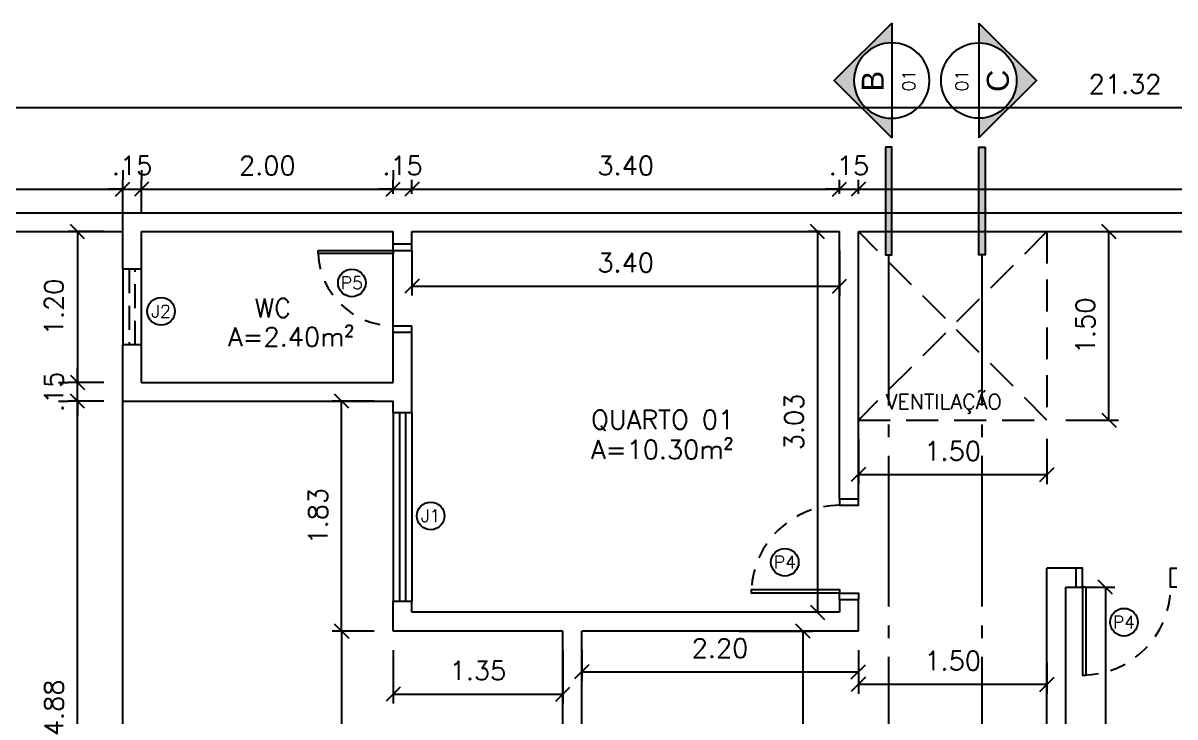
# Model space of a CAD drawing. Header units: millimetres. Extents: x -7.3 to 27.4, y 30.6 to 59.7.
# Drawn here: x -1.57 to 7.59, y 46.47 to 51.99 of the extents above; entities that cross this region are included whole.
import ezdxf
from ezdxf.enums import TextEntityAlignment as Align

# ---------------------------------------------------------------- set-up
doc = ezdxf.new("R2010")
doc.units = ezdxf.units.MM
doc.linetypes.add('ACAD_ISO04W100', pattern=[30, 24, -3, 0, -3])
doc.linetypes.add('HIDDEN', pattern=[9.525, 6.35, -3.175])
for name, color, linetype in [('ARQ-ALVENARIA', 4, 'Continuous'), ('ARQ-COTAS', 30, 'Continuous'), ('ARQ-ESQ-01', 1, 'Continuous'), ('ARQ-ESQ-02', 2, 'Continuous'), ('ARQ-PROJ-01', 1, 'HIDDEN'), ('ARQ-SOLEIRA', 8, 'Continuous'), ('ARQ-SÍMBOLOS', 2, 'Continuous'), ('ARQ-TEXTO2', 2, 'Continuous'), ('ARQ-TEXTO3', 3, 'Continuous'), ('ARQ-TEXTO4', 4, 'Continuous'), ('txt_0', 7, 'Continuous')]:
    doc.layers.add(name, color=color, linetype=linetype)
doc.styles.add('arial', font='arial.ttf')
doc.styles.add('PADRAO_TXT', font='romans.shx')
doc.styles.add('ROMANS', font='romans.shx')
doc.styles.add('Romans_Anot', font='romans.shx')
doc.styles.get("Standard").update_dxf_attribs({"font": 'arial.ttf'})
doc.dimstyles.new('Escala 1-75', dxfattribs={"dimscale": 0.75, "dimtxt": 0.2, "dimasz": 0.15, "dimexe": 0.1, "dimexo": 0.2, "dimgap": 0.15, "dimtad": 1, "dimzin": 4, "dimdsep": 46, "dimtxsty": 'Romans_Anot', "dimblk": 'OBLIQUE', "dimcen": 0.25, "dimclrd": 256, "dimclre": 256, "dimclrt": 2, "dimadec": 0, "dimazin": 0, "dimtfac": 1, "dimtix": 1, "dimtmove": 2, "dimatfit": 3, "dimfxl": 0, "dimlwd": -1, "dimlwe": -1, "dimarcsym": 0})

# ---------------------------------------------------------------- blocks, each defined once
blk = doc.blocks.new('_Oblique')
at = {"color": 0, "linetype": 'ByBlock', "lineweight": -2}
blk.add_line((-0.5, -0.5), (0.5, 0.5), dxfattribs=at)
blk = doc.blocks.new('*D81')
at = {"layer": 'ARQ-COTAS', "ltscale": 0.03, "transparency": 16777216}
for p, q in [((5.0702, 46.9009), (5.0702, 46.6529)), ((6.5702, 46.9014), (6.5702, 46.6529)), ((5.0702, 46.7279), (6.5702, 46.7279))]:
    blk.add_line(p, q, dxfattribs=at)
at = {"layer": 'Defpoints', "color": 0, "ltscale": 0.03, "transparency": 16777216}
for p in [(5.0702, 47.0509), (6.5702, 47.0514), (6.5702, 46.7279)]:
    blk.add_point(p, dxfattribs=at)
at = {"layer": 'ARQ-COTAS', "ltscale": 0.03, "transparency": 16777216, "xscale": 0.1125, "yscale": 0.1125, "zscale": 0.1125, "rotation": 180}
blk.add_blockref('_Oblique', (5.0702, 46.7279), dxfattribs=at)
at = {"layer": 'ARQ-COTAS', "ltscale": 0.03, "transparency": 16777216, "xscale": 0.1125, "yscale": 0.1125, "zscale": 0.1125}
blk.add_blockref('_Oblique', (6.5702, 46.7279), dxfattribs=at)
at = {"layer": 'ARQ-COTAS', "color": 2, "ltscale": 0.03, "transparency": 16777216, "insert": (5.8202, 46.9154), "char_height": 0.15, "attachment_point": 5, "style": 'Romans_Anot'}
blk.add_mtext('1.50', dxfattribs=at)
blk = doc.blocks.new('*D87')
at = {"layer": 'ARQ-COTAS', "ltscale": 0.03, "transparency": 16777216}
for p, q in [((6.8702, 47.5014), (7.1093, 47.5014)), ((7.0343, 47.5014), (7.0343, 44.1009)), ((6.8702, 44.1009), (7.1093, 44.1009))]:
    blk.add_line(p, q, dxfattribs=at)
at = {"layer": 'Defpoints', "color": 0, "ltscale": 0.03, "transparency": 16777216}
for p in [(6.7202, 47.5014), (6.7202, 44.1009), (7.0343, 44.1009)]:
    blk.add_point(p, dxfattribs=at)
at = {"layer": 'ARQ-COTAS', "ltscale": 0.03, "transparency": 16777216, "xscale": 0.1125, "yscale": 0.1125, "zscale": 0.1125}
for p, rotation in [((7.0343, 47.5014), 90), ((7.0343, 44.1009), 270)]:
    blk.add_blockref('_Oblique', p, dxfattribs=dict(at, rotation=rotation))
at = {"layer": 'ARQ-COTAS', "color": 2, "ltscale": 0.03, "transparency": 16777216, "insert": (6.8468, 45.8011), "char_height": 0.15, "attachment_point": 5, "rotation": 90, "style": 'Romans_Anot'}
blk.add_mtext('3.40', dxfattribs=at)
blk = doc.blocks.new('*D89')
at = {"layer": 'ARQ-COTAS', "ltscale": 0.03, "transparency": 16777216}
for p, q in [((1.5202, 50.1809), (1.5202, 49.8217)), ((4.9202, 50.1809), (4.9202, 49.8217)), ((1.5202, 49.8967), (4.9202, 49.8967))]:
    blk.add_line(p, q, dxfattribs=at)
at = {"layer": 'Defpoints', "color": 0, "ltscale": 0.03, "transparency": 16777216}
for p in [(1.5202, 50.3309), (4.9202, 50.3309), (4.9202, 49.8967)]:
    blk.add_point(p, dxfattribs=at)
at = {"layer": 'ARQ-COTAS', "ltscale": 0.03, "transparency": 16777216, "xscale": 0.1125, "yscale": 0.1125, "zscale": 0.1125, "rotation": 180}
blk.add_blockref('_Oblique', (1.5202, 49.8967), dxfattribs=at)
at = {"layer": 'ARQ-COTAS', "ltscale": 0.03, "transparency": 16777216, "xscale": 0.1125, "yscale": 0.1125, "zscale": 0.1125}
blk.add_blockref('_Oblique', (4.9202, 49.8967), dxfattribs=at)
at = {"layer": 'ARQ-COTAS', "color": 2, "ltscale": 0.03, "transparency": 16777216, "insert": (3.2202, 50.0842), "char_height": 0.15, "attachment_point": 5, "style": 'Romans_Anot'}
blk.add_mtext('3.40', dxfattribs=at)
blk = doc.blocks.new('*D90')
at = {"layer": 'ARQ-COTAS', "ltscale": 0.03, "transparency": 16777216}
for p, q in [((4.7702, 50.3309), (4.6707, 50.3309)), ((4.7457, 50.3309), (4.7457, 47.3009)), ((4.7702, 47.3009), (4.6707, 47.3009))]:
    blk.add_line(p, q, dxfattribs=at)
at = {"layer": 'Defpoints', "color": 0, "ltscale": 0.03, "transparency": 16777216}
for p in [(4.9202, 50.3309), (4.7457, 47.3009), (4.9202, 47.3009)]:
    blk.add_point(p, dxfattribs=at)
at = {"layer": 'ARQ-COTAS', "ltscale": 0.03, "transparency": 16777216, "xscale": 0.1125, "yscale": 0.1125, "zscale": 0.1125}
for p, rotation in [((4.7457, 50.3309), 90), ((4.7457, 47.3009), 270)]:
    blk.add_blockref('_Oblique', p, dxfattribs=dict(at, rotation=rotation))
at = {"layer": 'ARQ-COTAS', "color": 2, "ltscale": 0.03, "transparency": 16777216, "insert": (4.5582, 48.8159), "char_height": 0.15, "attachment_point": 5, "rotation": 90, "style": 'Romans_Anot'}
blk.add_mtext('3.03', dxfattribs=at)
blk = doc.blocks.new('*D97')
at = {"layer": 'ARQ-COTAS', "ltscale": 0.03, "transparency": 16777216}
for p, q in [((-0.6298, 50.4809), (-0.6298, 50.7442)), ((-0.6298, 50.6692), (1.3702, 50.6692)), ((1.3702, 50.6309), (1.3702, 50.7442))]:
    blk.add_line(p, q, dxfattribs=at)
at = {"layer": 'Defpoints', "color": 0, "ltscale": 0.03, "transparency": 16777216}
for p in [(1.3702, 50.6692), (1.3702, 50.4809), (-0.6298, 50.3309)]:
    blk.add_point(p, dxfattribs=at)
at = {"layer": 'ARQ-COTAS', "ltscale": 0.03, "transparency": 16777216, "xscale": 0.1125, "yscale": 0.1125, "zscale": 0.1125, "rotation": 180}
blk.add_blockref('_Oblique', (-0.6298, 50.6692), dxfattribs=at)
at = {"layer": 'ARQ-COTAS', "ltscale": 0.03, "transparency": 16777216, "xscale": 0.1125, "yscale": 0.1125, "zscale": 0.1125}
blk.add_blockref('_Oblique', (1.3702, 50.6692), dxfattribs=at)
at = {"layer": 'ARQ-COTAS', "color": 2, "ltscale": 0.03, "transparency": 16777216, "insert": (0.3702, 50.8567), "char_height": 0.15, "attachment_point": 5, "style": 'Romans_Anot'}
blk.add_mtext('2.00', dxfattribs=at)
blk = doc.blocks.new('*D98')
at = {"layer": 'ARQ-COTAS', "ltscale": 0.03, "transparency": 16777216}
for p, q in [((-0.9298, 50.3309), (-1.2147, 50.3309)), ((-1.1397, 50.3309), (-1.1397, 49.1309)), ((-0.9298, 49.1309), (-1.2147, 49.1309))]:
    blk.add_line(p, q, dxfattribs=at)
at = {"layer": 'Defpoints', "color": 0, "ltscale": 0.03, "transparency": 16777216}
for p in [(-0.7798, 50.3309), (-1.1397, 49.1309), (-0.7798, 49.1309)]:
    blk.add_point(p, dxfattribs=at)
at = {"layer": 'ARQ-COTAS', "ltscale": 0.03, "transparency": 16777216, "xscale": 0.1125, "yscale": 0.1125, "zscale": 0.1125}
for p, rotation in [((-1.1397, 50.3309), 90), ((-1.1397, 49.1309), 270)]:
    blk.add_blockref('_Oblique', p, dxfattribs=dict(at, rotation=rotation))
at = {"layer": 'ARQ-COTAS', "color": 2, "ltscale": 0.03, "transparency": 16777216, "insert": (-1.3272, 49.7309), "char_height": 0.15, "attachment_point": 5, "rotation": 90, "style": 'Romans_Anot'}
blk.add_mtext('1.20', dxfattribs=at)
blk = doc.blocks.new('*D102')
at = {"layer": 'ARQ-COTAS', "ltscale": 0.03, "transparency": 16777216}
for p, q in [((-3.4688, 50.6309), (-3.4688, 51.3934)), ((17.8512, 50.8376), (17.8512, 51.3934)), ((-3.4688, 51.3184), (17.8512, 51.3184))]:
    blk.add_line(p, q, dxfattribs=at)
at = {"layer": 'Defpoints', "color": 0, "ltscale": 0.03, "transparency": 16777216}
for p in [(17.8512, 51.3184), (17.8512, 50.6876), (-3.4688, 50.4809)]:
    blk.add_point(p, dxfattribs=at)
at = {"layer": 'ARQ-COTAS', "ltscale": 0.03, "transparency": 16777216, "xscale": 0.1125, "yscale": 0.1125, "zscale": 0.1125, "rotation": 180}
blk.add_blockref('_Oblique', (-3.4688, 51.3184), dxfattribs=at)
at = {"layer": 'ARQ-COTAS', "ltscale": 0.03, "transparency": 16777216, "xscale": 0.1125, "yscale": 0.1125, "zscale": 0.1125}
blk.add_blockref('_Oblique', (17.8512, 51.3184), dxfattribs=at)
at = {"layer": 'ARQ-COTAS', "color": 2, "ltscale": 0.03, "transparency": 16777216, "insert": (7.1912, 51.5059), "char_height": 0.15, "attachment_point": 5, "style": 'Romans_Anot'}
blk.add_mtext('21.32', dxfattribs=at)
blk = doc.blocks.new('ADC_PD_AB1')
blk.add_lwpolyline([(0, 0), (1, 0), (1, 0.03), (0, 0.03)], close=True)
at = {"flags": 8}
blk.add_attdef('$PORTA', text='', height=0.09, dxfattribs=at).set_placement((0.5, 0.1463), align=Align.MIDDLE)
blk = doc.blocks.new('*D107')
at = {"layer": 'ARQ-COTAS', "ltscale": 0.03, "transparency": 16777216}
for p, q in [((-3.366, 50.4809), (-3.366, 50.7442)), ((-3.366, 50.6692), (-0.7798, 50.6692)), ((-0.7798, 50.4809), (-0.7798, 50.7442))]:
    blk.add_line(p, q, dxfattribs=at)
at = {"layer": 'Defpoints', "color": 0, "ltscale": 0.03, "transparency": 16777216}
for p in [(-0.7798, 50.6692), (-3.366, 50.3309), (-0.7798, 50.3309)]:
    blk.add_point(p, dxfattribs=at)
at = {"layer": 'ARQ-COTAS', "ltscale": 0.03, "transparency": 16777216, "xscale": 0.1125, "yscale": 0.1125, "zscale": 0.1125, "rotation": 180}
blk.add_blockref('_Oblique', (-3.366, 50.6692), dxfattribs=at)
at = {"layer": 'ARQ-COTAS', "ltscale": 0.03, "transparency": 16777216, "xscale": 0.1125, "yscale": 0.1125, "zscale": 0.1125}
blk.add_blockref('_Oblique', (-0.7798, 50.6692), dxfattribs=at)
at = {"layer": 'ARQ-COTAS', "color": 2, "ltscale": 0.03, "transparency": 16777216, "insert": (-2.0729, 50.8567), "char_height": 0.15, "attachment_point": 5, "style": 'Romans_Anot'}
blk.add_mtext('2.59', dxfattribs=at)
blk = doc.blocks.new('*D108')
at = {"layer": 'ARQ-COTAS', "ltscale": 0.03, "transparency": 16777216}
for p, q in [((4.1202, 47.1509), (4.7048, 47.1509)), ((4.6298, 47.1509), (4.6298, 44.1009)), ((4.1202, 44.1009), (4.7048, 44.1009))]:
    blk.add_line(p, q, dxfattribs=at)
at = {"layer": 'Defpoints', "color": 0, "ltscale": 0.03, "transparency": 16777216}
for p in [(3.9702, 47.1509), (3.9702, 44.1009), (4.6298, 44.1009)]:
    blk.add_point(p, dxfattribs=at)
at = {"layer": 'ARQ-COTAS', "ltscale": 0.03, "transparency": 16777216, "xscale": 0.1125, "yscale": 0.1125, "zscale": 0.1125}
for p, rotation in [((4.6298, 47.1509), 90), ((4.6298, 44.1009), 270)]:
    blk.add_blockref('_Oblique', p, dxfattribs=dict(at, rotation=rotation))
at = {"layer": 'ARQ-COTAS', "color": 2, "ltscale": 0.03, "transparency": 16777216, "insert": (4.4423, 45.6259), "char_height": 0.15, "attachment_point": 5, "rotation": 90, "style": 'Romans_Anot'}
blk.add_mtext('3.05', dxfattribs=at)
blk = doc.blocks.new('*D110')
at = {"layer": 'ARQ-COTAS', "ltscale": 0.03, "transparency": 16777216}
for p, q in [((1.2202, 47.1509), (0.8863, 47.1509)), ((0.9613, 47.1509), (0.9613, 44.1009)), ((1.2202, 44.1009), (0.8863, 44.1009))]:
    blk.add_line(p, q, dxfattribs=at)
at = {"layer": 'Defpoints', "color": 0, "ltscale": 0.03, "transparency": 16777216}
for p in [(1.3702, 47.1509), (0.9613, 44.1009), (1.3702, 44.1009)]:
    blk.add_point(p, dxfattribs=at)
at = {"layer": 'ARQ-COTAS', "ltscale": 0.03, "transparency": 16777216, "xscale": 0.1125, "yscale": 0.1125, "zscale": 0.1125}
for p, rotation in [((0.9613, 47.1509), 90), ((0.9613, 44.1009), 270)]:
    blk.add_blockref('_Oblique', p, dxfattribs=dict(at, rotation=rotation))
at = {"layer": 'ARQ-COTAS', "color": 2, "ltscale": 0.03, "transparency": 16777216, "insert": (0.7738, 45.6259), "char_height": 0.15, "attachment_point": 5, "rotation": 90, "style": 'Romans_Anot'}
blk.add_mtext('3.05', dxfattribs=at)
blk = doc.blocks.new('*D111')
at = {"layer": 'ARQ-COTAS', "ltscale": 0.03, "transparency": 16777216}
for p, q in [((1.3702, 47.0009), (1.3702, 46.5751)), ((2.7202, 47.0009), (2.7202, 46.5751)), ((1.3702, 46.6501), (2.7202, 46.6501))]:
    blk.add_line(p, q, dxfattribs=at)
at = {"layer": 'Defpoints', "color": 0, "ltscale": 0.03, "transparency": 16777216}
for p in [(1.3702, 47.1509), (2.7202, 47.1509), (2.7202, 46.6501)]:
    blk.add_point(p, dxfattribs=at)
at = {"layer": 'ARQ-COTAS', "ltscale": 0.03, "transparency": 16777216, "xscale": 0.1125, "yscale": 0.1125, "zscale": 0.1125, "rotation": 180}
blk.add_blockref('_Oblique', (1.3702, 46.6501), dxfattribs=at)
at = {"layer": 'ARQ-COTAS', "ltscale": 0.03, "transparency": 16777216, "xscale": 0.1125, "yscale": 0.1125, "zscale": 0.1125}
blk.add_blockref('_Oblique', (2.7202, 46.6501), dxfattribs=at)
at = {"layer": 'ARQ-COTAS', "color": 2, "ltscale": 0.03, "transparency": 16777216, "insert": (2.0452, 46.8376), "char_height": 0.15, "attachment_point": 5, "style": 'Romans_Anot'}
blk.add_mtext('1.35', dxfattribs=at)
blk = doc.blocks.new('*D112')
at = {"layer": 'ARQ-COTAS', "ltscale": 0.03, "transparency": 16777216}
for p, q in [((1.2202, 48.9809), (0.8863, 48.9809)), ((0.9613, 47.1509), (0.9613, 48.9809)), ((1.2202, 47.1509), (0.8863, 47.1509))]:
    blk.add_line(p, q, dxfattribs=at)
at = {"layer": 'Defpoints', "color": 0, "ltscale": 0.03, "transparency": 16777216}
for p in [(0.9613, 48.9809), (1.3702, 48.9809), (1.3702, 47.1509)]:
    blk.add_point(p, dxfattribs=at)
at = {"layer": 'ARQ-COTAS', "ltscale": 0.03, "transparency": 16777216, "xscale": 0.1125, "yscale": 0.1125, "zscale": 0.1125}
for p, rotation in [((0.9613, 48.9809), 90), ((0.9613, 47.1509), 270)]:
    blk.add_blockref('_Oblique', p, dxfattribs=dict(at, rotation=rotation))
at = {"layer": 'ARQ-COTAS', "color": 2, "ltscale": 0.03, "transparency": 16777216, "insert": (0.7738, 48.0659), "char_height": 0.15, "attachment_point": 5, "rotation": 90, "style": 'Romans_Anot'}
blk.add_mtext('1.83', dxfattribs=at)
blk = doc.blocks.new('*D113')
at = {"layer": 'ARQ-COTAS', "ltscale": 0.03, "transparency": 16777216}
for p, q in [((-0.9298, 48.9809), (-1.2147, 48.9809)), ((-1.1397, 44.1009), (-1.1397, 48.9809)), ((-0.9298, 44.1009), (-1.2147, 44.1009))]:
    blk.add_line(p, q, dxfattribs=at)
at = {"layer": 'Defpoints', "color": 0, "ltscale": 0.03, "transparency": 16777216}
for p in [(-1.1397, 48.9809), (-0.7798, 48.9809), (-0.7798, 44.1009)]:
    blk.add_point(p, dxfattribs=at)
at = {"layer": 'ARQ-COTAS', "ltscale": 0.03, "transparency": 16777216, "xscale": 0.1125, "yscale": 0.1125, "zscale": 0.1125}
for p, rotation in [((-1.1397, 48.9809), 90), ((-1.1397, 44.1009), 270)]:
    blk.add_blockref('_Oblique', p, dxfattribs=dict(at, rotation=rotation))
at = {"layer": 'ARQ-COTAS', "color": 2, "ltscale": 0.03, "transparency": 16777216, "insert": (-1.3272, 46.5409), "char_height": 0.15, "attachment_point": 5, "rotation": 90, "style": 'Romans_Anot'}
blk.add_mtext('4.88', dxfattribs=at)
blk = doc.blocks.new('*D114')
at = {"layer": 'ARQ-COTAS', "ltscale": 0.03, "transparency": 16777216}
for p, q in [((2.8702, 47.0009), (2.8702, 46.7529)), ((5.0702, 47.0009), (5.0702, 46.7529)), ((2.8702, 46.8279), (5.0702, 46.8279))]:
    blk.add_line(p, q, dxfattribs=at)
at = {"layer": 'Defpoints', "color": 0, "ltscale": 0.03, "transparency": 16777216}
for p in [(2.8702, 47.1509), (5.0702, 47.1509), (5.0702, 46.8279)]:
    blk.add_point(p, dxfattribs=at)
at = {"layer": 'ARQ-COTAS', "ltscale": 0.03, "transparency": 16777216, "xscale": 0.1125, "yscale": 0.1125, "zscale": 0.1125, "rotation": 180}
blk.add_blockref('_Oblique', (2.8702, 46.8279), dxfattribs=at)
at = {"layer": 'ARQ-COTAS', "ltscale": 0.03, "transparency": 16777216, "xscale": 0.1125, "yscale": 0.1125, "zscale": 0.1125}
blk.add_blockref('_Oblique', (5.0702, 46.8279), dxfattribs=at)
at = {"layer": 'ARQ-COTAS', "color": 2, "ltscale": 0.03, "transparency": 16777216, "insert": (3.9702, 47.0154), "char_height": 0.15, "attachment_point": 5, "style": 'Romans_Anot'}
blk.add_mtext('2.20', dxfattribs=at)
blk = doc.blocks.new('*D115')
at = {"layer": 'ARQ-COTAS', "ltscale": 0.03, "transparency": 16777216}
for p, q in [((6.7202, 50.3309), (7.1381, 50.3309)), ((7.0631, 48.8309), (7.0631, 50.3309)), ((6.7202, 48.8309), (7.1381, 48.8309))]:
    blk.add_line(p, q, dxfattribs=at)
at = {"layer": 'Defpoints', "color": 0, "ltscale": 0.03, "transparency": 16777216}
for p in [(6.5702, 50.3309), (7.0631, 50.3309), (6.5702, 48.8309)]:
    blk.add_point(p, dxfattribs=at)
at = {"layer": 'ARQ-COTAS', "ltscale": 0.03, "transparency": 16777216, "xscale": 0.1125, "yscale": 0.1125, "zscale": 0.1125}
for p, rotation in [((7.0631, 50.3309), 90), ((7.0631, 48.8309), 270)]:
    blk.add_blockref('_Oblique', p, dxfattribs=dict(at, rotation=rotation))
at = {"layer": 'ARQ-COTAS', "color": 2, "ltscale": 0.03, "transparency": 16777216, "insert": (6.8756, 49.5809), "char_height": 0.15, "attachment_point": 5, "rotation": 90, "style": 'Romans_Anot'}
blk.add_mtext('1.50', dxfattribs=at)
blk = doc.blocks.new('*D116')
at = {"layer": 'ARQ-COTAS', "ltscale": 0.03, "transparency": 16777216}
for p, q in [((5.0702, 48.6809), (5.0702, 48.3221)), ((6.5702, 48.6809), (6.5702, 48.3221)), ((5.0702, 48.3971), (6.5702, 48.3971))]:
    blk.add_line(p, q, dxfattribs=at)
at = {"layer": 'Defpoints', "color": 0, "ltscale": 0.03, "transparency": 16777216}
for p in [(5.0702, 48.8309), (6.5702, 48.8309), (6.5702, 48.3971)]:
    blk.add_point(p, dxfattribs=at)
at = {"layer": 'ARQ-COTAS', "ltscale": 0.03, "transparency": 16777216, "xscale": 0.1125, "yscale": 0.1125, "zscale": 0.1125, "rotation": 180}
blk.add_blockref('_Oblique', (5.0702, 48.3971), dxfattribs=at)
at = {"layer": 'ARQ-COTAS', "ltscale": 0.03, "transparency": 16777216, "xscale": 0.1125, "yscale": 0.1125, "zscale": 0.1125}
blk.add_blockref('_Oblique', (6.5702, 48.3971), dxfattribs=at)
at = {"layer": 'ARQ-COTAS', "color": 2, "ltscale": 0.03, "transparency": 16777216, "insert": (5.8202, 48.5846), "char_height": 0.15, "attachment_point": 5, "style": 'Romans_Anot'}
blk.add_mtext('1.50', dxfattribs=at)
blk = doc.blocks.new('Símbolo_Corte')
at = {"layer": 'ARQ-SÍMBOLOS'}
h = blk.add_hatch(color=256, dxfattribs=at)
h.dxf.hatch_style = 1
h.paths.add_polyline_path([(0, 0.915), (-0.915, 0), (-0.6, 0, -1), (0.6, 0), (0.915, 0)])
at = {"layer": 'ARQ-SÍMBOLOS', "ltscale": 0.1}
blk.add_hatch(color=256, dxfattribs=at).paths.add_polyline_path([(1.063, 0.1), (2.775, 0.1), (2.775, 0), (1.063, 0)])
at = {"layer": 'ARQ-SÍMBOLOS'}
for p, q in [((-0.915, 0), (-0.6, 0)), ((0.6, 0), (0.915, 0))]:
    blk.add_line(p, q, dxfattribs=at)
at = {"layer": 'ARQ-SÍMBOLOS', "color": 4}
blk.add_line((-0.6, 0), (0.6, 0), dxfattribs=at)
at = {"layer": 'ARQ-SÍMBOLOS'}
blk.add_lwpolyline([(-0.915, 0), (0, 0.915), (0.915, 0)], dxfattribs=at)
blk.add_lwpolyline([(1.063, 0.1), (2.775, 0.1), (2.775, 0), (1.063, 0)], close=True, dxfattribs=at)
blk.add_circle((0, 0), 0.6, dxfattribs=at)
at = {"layer": 'ARQ-TEXTO2', "style": 'ROMANS'}
blk.add_attdef('NUMERO-FOLHA', text='', height=0.2, dxfattribs=at).set_placement((0, -0.271), align=Align.MIDDLE_CENTER)
at = {"layer": 'ARQ-TEXTO4', "style": 'arial'}
blk.add_attdef('NUMERO-DESENHO-NA-FOLHA', text='', height=0.35, dxfattribs=at).set_placement((0, 0.301), align=Align.MIDDLE_CENTER)
blk = doc.blocks.new('sc_codp')
at = {"layer": 'txt_0', "style": 'PADRAO_TXT'}
blk.add_attdef('CODIGO_PORTA', text='', height=1, dxfattribs=at).set_placement((0, 0), align=Align.MIDDLE)
blk = doc.blocks.new('sc_codj')
at = {"layer": 'txt_0', "style": 'PADRAO_TXT'}
blk.add_attdef('CODIGO_JANELA', text='', height=1, dxfattribs=at).set_placement((0, 0), align=Align.MIDDLE)
blk = doc.blocks.new('*D128')
at = {"layer": 'ARQ-COTAS', "ltscale": 0.03, "transparency": 16777216}
for p, q in [((-1.1397, 49.1309), (-1.1397, 49.2434)), ((-1.2897, 49.1309), (-1.2147, 49.1309)), ((-1.1397, 48.9809), (-1.1397, 49.1309)), ((-1.2897, 48.9809), (-1.2147, 48.9809)), ((-1.1397, 48.9809), (-1.1397, 48.8684))]:
    blk.add_line(p, q, dxfattribs=at)
at = {"layer": 'Defpoints', "color": 0, "ltscale": 0.03, "transparency": 16777216}
for p in [(-1.1397, 49.1309), (-1.1397, 49.1309), (-1.1397, 48.9809)]:
    blk.add_point(p, dxfattribs=at)
at = {"layer": 'ARQ-COTAS', "ltscale": 0.03, "transparency": 16777216, "xscale": 0.1125, "yscale": 0.1125, "zscale": 0.1125}
for p, rotation in [((-1.1397, 49.1309), 270), ((-1.1397, 48.9809), 90)]:
    blk.add_blockref('_Oblique', p, dxfattribs=dict(at, rotation=rotation))
at = {"layer": 'ARQ-COTAS', "color": 2, "ltscale": 0.03, "transparency": 16777216, "insert": (-1.3272, 49.0559), "char_height": 0.15, "attachment_point": 5, "rotation": 90, "style": 'Romans_Anot'}
blk.add_mtext('.15', dxfattribs=at)
blk = doc.blocks.new('*D129')
at = {"layer": 'ARQ-COTAS', "ltscale": 0.03, "transparency": 16777216}
for p, q in [((-0.7798, 50.8192), (-0.7798, 50.7442)), ((-0.6298, 50.8192), (-0.6298, 50.7442)), ((-0.7798, 50.6692), (-0.8923, 50.6692)), ((-0.7798, 50.6692), (-0.6298, 50.6692)), ((-0.6298, 50.6692), (-0.5173, 50.6692))]:
    blk.add_line(p, q, dxfattribs=at)
at = {"layer": 'Defpoints', "color": 0, "ltscale": 0.03, "transparency": 16777216}
for p in [(-0.7798, 50.6692), (-0.6298, 50.6692), (-0.6298, 50.6692)]:
    blk.add_point(p, dxfattribs=at)
at = {"layer": 'ARQ-COTAS', "ltscale": 0.03, "transparency": 16777216, "xscale": 0.1125, "yscale": 0.1125, "zscale": 0.1125}
blk.add_blockref('_Oblique', (-0.7798, 50.6692), dxfattribs=at)
at = {"layer": 'ARQ-COTAS', "ltscale": 0.03, "transparency": 16777216, "xscale": 0.1125, "yscale": 0.1125, "zscale": 0.1125, "rotation": 180}
blk.add_blockref('_Oblique', (-0.6298, 50.6692), dxfattribs=at)
at = {"layer": 'ARQ-COTAS', "color": 2, "ltscale": 0.03, "transparency": 16777216, "insert": (-0.7048, 50.8567), "char_height": 0.15, "attachment_point": 5, "style": 'Romans_Anot'}
blk.add_mtext('.15', dxfattribs=at)
blk = doc.blocks.new('*D130')
at = {"layer": 'ARQ-COTAS', "ltscale": 0.03, "transparency": 16777216}
for p, q in [((1.3702, 50.8192), (1.3702, 50.7442)), ((1.3702, 50.6692), (1.2577, 50.6692)), ((1.3702, 50.6692), (1.5202, 50.6692)), ((1.5202, 50.6309), (1.5202, 50.7442)), ((1.5202, 50.6692), (1.6327, 50.6692))]:
    blk.add_line(p, q, dxfattribs=at)
at = {"layer": 'Defpoints', "color": 0, "ltscale": 0.03, "transparency": 16777216}
for p in [(1.3702, 50.6692), (1.5202, 50.6692), (1.5202, 50.4809)]:
    blk.add_point(p, dxfattribs=at)
at = {"layer": 'ARQ-COTAS', "ltscale": 0.03, "transparency": 16777216, "xscale": 0.1125, "yscale": 0.1125, "zscale": 0.1125}
blk.add_blockref('_Oblique', (1.3702, 50.6692), dxfattribs=at)
at = {"layer": 'ARQ-COTAS', "ltscale": 0.03, "transparency": 16777216, "xscale": 0.1125, "yscale": 0.1125, "zscale": 0.1125, "rotation": 180}
blk.add_blockref('_Oblique', (1.5202, 50.6692), dxfattribs=at)
at = {"layer": 'ARQ-COTAS', "color": 2, "ltscale": 0.03, "transparency": 16777216, "insert": (1.4452, 50.8567), "char_height": 0.15, "attachment_point": 5, "style": 'Romans_Anot'}
blk.add_mtext('.15', dxfattribs=at)
blk = doc.blocks.new('*D131')
at = {"layer": 'ARQ-COTAS', "ltscale": 0.03, "transparency": 16777216}
for p, q in [((1.5202, 50.6309), (1.5202, 50.7442)), ((1.5202, 50.6692), (4.9202, 50.6692)), ((4.9202, 50.6309), (4.9202, 50.7442))]:
    blk.add_line(p, q, dxfattribs=at)
at = {"layer": 'Defpoints', "color": 0, "ltscale": 0.03, "transparency": 16777216}
for p in [(4.9202, 50.6692), (1.5202, 50.4809), (4.9202, 50.4809)]:
    blk.add_point(p, dxfattribs=at)
at = {"layer": 'ARQ-COTAS', "ltscale": 0.03, "transparency": 16777216, "xscale": 0.1125, "yscale": 0.1125, "zscale": 0.1125, "rotation": 180}
blk.add_blockref('_Oblique', (1.5202, 50.6692), dxfattribs=at)
at = {"layer": 'ARQ-COTAS', "ltscale": 0.03, "transparency": 16777216, "xscale": 0.1125, "yscale": 0.1125, "zscale": 0.1125}
blk.add_blockref('_Oblique', (4.9202, 50.6692), dxfattribs=at)
at = {"layer": 'ARQ-COTAS', "color": 2, "ltscale": 0.03, "transparency": 16777216, "insert": (3.2202, 50.8567), "char_height": 0.15, "attachment_point": 5, "style": 'Romans_Anot'}
blk.add_mtext('3.40', dxfattribs=at)
blk = doc.blocks.new('*D132')
at = {"layer": 'ARQ-COTAS', "ltscale": 0.03, "transparency": 16777216}
for p, q in [((4.9202, 50.6692), (4.8077, 50.6692)), ((4.9202, 50.6309), (4.9202, 50.7442)), ((4.9202, 50.6692), (5.0702, 50.6692)), ((5.0702, 50.6309), (5.0702, 50.7442)), ((5.0702, 50.6692), (5.1827, 50.6692))]:
    blk.add_line(p, q, dxfattribs=at)
at = {"layer": 'Defpoints', "color": 0, "ltscale": 0.03, "transparency": 16777216}
for p in [(5.0702, 50.6692), (4.9202, 50.4809), (5.0702, 50.4809)]:
    blk.add_point(p, dxfattribs=at)
at = {"layer": 'ARQ-COTAS', "ltscale": 0.03, "transparency": 16777216, "xscale": 0.1125, "yscale": 0.1125, "zscale": 0.1125}
blk.add_blockref('_Oblique', (4.9202, 50.6692), dxfattribs=at)
at = {"layer": 'ARQ-COTAS', "ltscale": 0.03, "transparency": 16777216, "xscale": 0.1125, "yscale": 0.1125, "zscale": 0.1125, "rotation": 180}
blk.add_blockref('_Oblique', (5.0702, 50.6692), dxfattribs=at)
at = {"layer": 'ARQ-COTAS', "color": 2, "ltscale": 0.03, "transparency": 16777216, "insert": (4.9952, 50.8567), "char_height": 0.15, "attachment_point": 5, "style": 'Romans_Anot'}
blk.add_mtext('.15', dxfattribs=at)
blk = doc.blocks.new('*D133')
at = {"layer": 'ARQ-COTAS', "ltscale": 0.03, "transparency": 16777216}
for p, q in [((5.0702, 50.6309), (5.0702, 50.7442)), ((5.0702, 50.6692), (12.2702, 50.6692)), ((12.2702, 50.6309), (12.2702, 50.7442))]:
    blk.add_line(p, q, dxfattribs=at)
at = {"layer": 'Defpoints', "color": 0, "ltscale": 0.03, "transparency": 16777216}
for p in [(12.2702, 50.6692), (5.0702, 50.4809), (12.2702, 50.4809)]:
    blk.add_point(p, dxfattribs=at)
at = {"layer": 'ARQ-COTAS', "ltscale": 0.03, "transparency": 16777216, "xscale": 0.1125, "yscale": 0.1125, "zscale": 0.1125, "rotation": 180}
blk.add_blockref('_Oblique', (5.0702, 50.6692), dxfattribs=at)
at = {"layer": 'ARQ-COTAS', "ltscale": 0.03, "transparency": 16777216, "xscale": 0.1125, "yscale": 0.1125, "zscale": 0.1125}
blk.add_blockref('_Oblique', (12.2702, 50.6692), dxfattribs=at)
at = {"layer": 'ARQ-COTAS', "color": 2, "ltscale": 0.03, "transparency": 16777216, "insert": (8.6702, 50.8567), "char_height": 0.15, "attachment_point": 5, "style": 'Romans_Anot'}
blk.add_mtext('7.20', dxfattribs=at)

msp = doc.modelspace()

# ---------------------------------------------------------------- linework, layer by layer
at = {"ltscale": 0.03}
for p, q in [((-3.4688, 50.4809), (-0.7798, 50.4809)), ((-3.366, 50.3309), (-0.7798, 50.3309))]:
    msp.add_line(p, q, dxfattribs=at)
at = {"layer": 'ARQ-ALVENARIA', "ltscale": 0.03}
for p, q in [((-0.7798, 50.4809), (14.9702, 50.4809)), ((-0.7798, 50.0309), (-0.7798, 50.4809)), ((-0.6298, 50.3309), (1.3702, 50.3309)), ((-0.6298, 50.0309), (-0.6298, 50.3309)), ((1.3702, 50.2309), (1.3702, 50.3309)), ((1.5202, 50.3309), (4.9202, 50.3309)), ((1.5202, 50.2309), (1.5202, 50.3309)), ((4.9202, 48.2024), (4.9202, 50.3309)), ((5.0702, 50.3309), (14.8202, 50.3309)), ((5.0702, 48.2024), (5.0702, 50.3309)), ((-0.6298, 50.0309), (-0.7798, 50.0309)), ((1.3702, 49.1309), (1.3702, 49.5309)), ((1.5202, 48.8909), (1.5202, 49.5309)), ((-0.7798, 48.9809), (-0.7798, 49.4309)), ((-0.6298, 49.4309), (-0.7798, 49.4309)), ((-0.6298, 49.1309), (-0.6298, 49.4309)), ((-0.6298, 49.1309), (1.3702, 49.1309)), ((-0.7798, 48.9809), (1.3702, 48.9809)), ((1.3702, 48.8909), (1.3702, 48.9809)), ((1.3702, 48.8909), (1.5202, 48.8909)), ((6.8029, 47.6514), (6.5702, 47.6514)), ((6.5702, 44.1009), (6.5702, 47.6514)), ((6.7202, 47.5014), (6.8029, 47.5014)), ((6.7202, 44.1009), (6.7202, 47.5014)), ((1.3702, 47.1509), (1.3702, 47.3909)), ((1.3702, 47.3909), (1.5202, 47.3909)), ((1.5202, 47.3009), (1.5202, 47.3909)), ((4.9202, 47.4024), (4.9202, 47.3009)), ((5.0702, 47.1509), (5.0702, 47.4024)), ((4.9202, 47.3009), (1.5202, 47.3009)), ((2.7202, 47.1509), (1.3702, 47.1509)), ((2.7202, 46.2759), (2.7202, 47.1509)), ((5.0702, 47.1509), (2.8702, 47.1509)), ((2.8702, 46.2759), (2.8702, 47.1509))]:
    msp.add_line(p, q, dxfattribs=at)
at = {"layer": 'ARQ-ALVENARIA'}
for p, q in [((1.5202, 50.2309), (1.3702, 50.2309)), ((1.3702, 49.5309), (1.5202, 49.5309)), ((5.0702, 48.2024), (4.9202, 48.2024)), ((6.8029, 47.5014), (6.8029, 47.6514)), ((4.9202, 47.4024), (5.0702, 47.4024))]:
    msp.add_line(p, q, dxfattribs=at)
at = {"layer": 'ARQ-ESQ-01', "ltscale": 0.03}
for p, q in [((-0.7798, 50.0309), (-0.7798, 49.4309)), ((-0.6298, 49.4309), (-0.6298, 50.0399)), ((1.3702, 48.8909), (1.3702, 47.3909)), ((1.5202, 48.8909), (1.5202, 47.3909))]:
    msp.add_line(p, q, dxfattribs=at)
at = {"layer": 'ARQ-ESQ-01', "linetype": 'HIDDEN', "ltscale": 0.02}
for centre, radius, start, end in [((1.377, 50.1846), 0.6038, 182.71705, 269.35287), ((4.9207, 47.4512), 0.7012, 90.03976, 177.4507), ((6.8529, 47.5014), 0.7, 270.00032, 0.00032)]:
    msp.add_arc(centre, radius, start, end, dxfattribs=at)
at = {"layer": 'ARQ-ESQ-02', "ltscale": 0.03}
for p, q in [((1.3702, 50.1809), (1.3702, 50.2309)), ((1.5202, 50.1809), (1.5202, 50.2309)), ((1.3702, 50.1809), (1.5202, 50.1809)), ((1.3702, 49.5809), (1.5202, 49.5809)), ((1.3702, 49.5309), (1.3702, 49.5809)), ((1.5202, 49.5309), (1.5202, 49.5809)), ((1.4202, 48.8909), (1.4202, 47.3909)), ((1.4702, 48.8909), (1.4702, 47.3909))]:
    msp.add_line(p, q, dxfattribs=at)
at = {"layer": 'ARQ-ESQ-02', "linetype": 'HIDDEN', "ltscale": 0.03}
for p, q in [((-0.7298, 50.0309), (-0.7298, 49.4309)), ((-0.6798, 49.4309), (-0.6798, 50.0399))]:
    msp.add_line(p, q, dxfattribs=at)
at = {"layer": 'ARQ-ESQ-02', "ltscale": 0.03}
msp.add_lwpolyline([(0.7739, 50.1809), (1.3702, 50.1809), (1.3702, 50.156), (0.7739, 50.156)], close=True, dxfattribs=at)
for points in [[(4.9202, 48.2024), (4.9202, 48.1524), (5.0702, 48.1524), (5.0702, 48.2024)], [(6.8029, 47.5014), (6.8529, 47.5014), (6.8529, 47.6514), (6.8029, 47.6514)], [(7.6029, 47.5014), (7.5529, 47.5014), (7.5529, 47.6514), (7.6029, 47.6514)], [(4.9202, 47.4024), (4.9202, 47.4524), (5.0702, 47.4524), (5.0702, 47.4024)]]:
    msp.add_lwpolyline(points, dxfattribs=at)
at = {"layer": 'ARQ-PROJ-01', "ltscale": 0.04}
for p, q in [((6.5702, 48.8309), (5.0702, 50.3309)), ((6.5702, 50.3309), (5.0702, 48.8309)), ((6.5702, 50.3309), (6.5702, 48.8309)), ((5.0702, 48.8309), (6.5702, 48.8309))]:
    msp.add_line(p, q, dxfattribs=at)
at = {"layer": 'ARQ-SOLEIRA', "ltscale": 0.03}
for p, q in [((1.3702, 49.5809), (1.3702, 50.156)), ((-0.7798, 44.1009), (-0.7798, 48.9809))]:
    msp.add_line(p, q, dxfattribs=at)
at = {"layer": 'ARQ-SÍMBOLOS', "linetype": 'ACAD_ISO04W100', "ltscale": 0.05}
for p, q in [((5.3105, 50.146), (5.3105, 43.1135)), ((6.0534, 50.146), (6.0534, 43.1135))]:
    msp.add_line(p, q, dxfattribs=at)
at = {"layer": 'txt_0', "ltscale": 0.03}
for centre in [(1.0423, 49.9226), (-0.4747, 49.6967), (1.669, 48.0684), (4.4855, 47.6995), (7.1824, 47.2223)]:
    msp.add_circle(centre, 0.11, dxfattribs=at)

# ---------------------------------------------------------------- block references
at = {"layer": 'ARQ-ESQ-02', "ltscale": 0.03, "zscale": 0.699999999999957}
for p, xscale, rotation in [((4.9202, 47.4524), -0.699999999999957, 359.9996813518206), ((6.8529, 47.5014), 0.699999999999957, 270.0003186481793)]:
    msp.add_blockref('ADC_PD_AB1', p, dxfattribs=dict(at, xscale=xscale, rotation=rotation))
at = {"layer": 'ARQ-SÍMBOLOS', "ltscale": 0.03}
ref = msp.add_blockref('Símbolo_Corte', (5.3355, 51.5334), dxfattribs=dict(at, xscale=-0.5, yscale=0.5, zscale=0.5, rotation=90))
ref.add_attrib('NUMERO-FOLHA', '01', dxfattribs={"layer": 'ARQ-TEXTO2', "ltscale": 0.03, "height": 0.1, "rotation": 90, "style": 'ROMANS'}).set_placement((5.471, 51.5334), align=Align.MIDDLE_CENTER)
ref.add_attrib('NUMERO-DESENHO-NA-FOLHA', 'B', dxfattribs={"layer": 'ARQ-TEXTO4', "ltscale": 0.03, "height": 0.175, "rotation": 90, "style": 'arial'}).set_placement((5.1849, 51.5285), align=Align.MIDDLE_CENTER)
ref = msp.add_blockref('Símbolo_Corte', (6.0284, 51.5334), dxfattribs=dict(at, xscale=0.5, yscale=0.5, zscale=0.5, rotation=270))
ref.add_attrib('NUMERO-FOLHA', '01', dxfattribs={"layer": 'ARQ-TEXTO2', "ltscale": 0.03, "height": 0.1, "rotation": 90, "style": 'ROMANS'}).set_placement((5.8929, 51.5334), align=Align.MIDDLE_CENTER)
ref.add_attrib('NUMERO-DESENHO-NA-FOLHA', 'C', dxfattribs={"layer": 'ARQ-TEXTO4', "ltscale": 0.03, "height": 0.175, "rotation": 90, "style": 'arial'}).set_placement((6.179, 51.5309), align=Align.MIDDLE_CENTER)
at = {"layer": 'txt_0', "ltscale": 0.03, "xscale": 0.1, "yscale": 0.1, "zscale": 0.1}
for name, p, values in [('sc_codp', (1.0423, 49.9226), {'CODIGO_PORTA': 'P5'}), ('sc_codj', (-0.4747, 49.6967), {'CODIGO_JANELA': 'J2'}), ('sc_codj', (1.669, 48.0684), {'CODIGO_JANELA': 'J1'}), ('sc_codp', (4.4855, 47.6995), {'CODIGO_PORTA': 'P4'}), ('sc_codp', (7.1824, 47.2223), {'CODIGO_PORTA': 'P4'})]:
    msp.add_blockref(name, p, dxfattribs=at).add_auto_attribs(values)

# ---------------------------------------------------------------- texts
at = {"layer": 'ARQ-TEXTO3', "style": 'ROMANS'}
for s, p in [('WC', (0.2698, 49.6479)), ('A=2.40m²', (0.0572, 49.4183)), ('QUARTO 01', (2.9444, 48.7598)), ('A=10.30m²', (2.9444, 48.5215))]:
    msp.add_text(s, height=0.15, dxfattribs=at).set_placement(p)
at = {"layer": 'ARQ-TEXTO3', "ltscale": 0.03, "style": 'PADRAO_TXT'}
msp.add_text('VENTILAÇÃO', height=0.12, dxfattribs=at).set_placement((5.2889, 48.917))

# ---------------------------------------------------------------- dimensions: what is measured, and where the dimension line sits
at = {"layer": 'ARQ-COTAS', "ltscale": 0.03}
for base, p1, p2, picture, middle in [((17.8512, 51.3184), (-3.4688, 50.4809), (17.8512, 50.6876), '*D102', (7.1912, 51.5059)), ((-0.7798, 50.6692), (-3.366, 50.3309), (-0.7798, 50.3309), '*D107', (-2.0729, 50.8567)), ((-0.6298, 50.6692), (-0.7798, 50.6692), (-0.6298, 50.6692), '*D129', (-0.7048, 50.8567)), ((1.3702, 50.6692), (-0.6298, 50.3309), (1.3702, 50.4809), '*D97', (0.3702, 50.8567)), ((1.5202, 50.6692), (1.3702, 50.6692), (1.5202, 50.4809), '*D130', (1.4452, 50.8567)), ((4.9202, 50.6692), (1.5202, 50.4809), (4.9202, 50.4809), '*D131', (3.2202, 50.8567)), ((5.0702, 50.6692), (4.9202, 50.4809), (5.0702, 50.4809), '*D132', (4.9952, 50.8567)), ((12.2702, 50.6692), (5.0702, 50.4809), (12.2702, 50.4809), '*D133', (8.6702, 50.8567)), ((4.9202, 49.8967), (1.5202, 50.3309), (4.9202, 50.3309), '*D89', (3.2202, 50.0842)), ((6.5702, 48.3971), (5.0702, 48.8309), (6.5702, 48.8309), '*D116', (5.8202, 48.5846)), ((2.7202, 46.6501), (1.3702, 47.1509), (2.7202, 47.1509), '*D111', (2.0452, 46.8376)), ((5.0702, 46.8279), (2.8702, 47.1509), (5.0702, 47.1509), '*D114', (3.9702, 47.0154)), ((6.5702, 46.7279), (5.0702, 47.0509), (6.5702, 47.0514), '*D81', (5.8202, 46.9154))]:
    dim = msp.add_linear_dim(base=base, p1=p1, p2=p2, dimstyle='Escala 1-75', dxfattribs=at)
    dim.commit()
    dim.dimension.update_dxf_attribs({"geometry": picture, "text_midpoint": middle})
for base, p1, p2, picture, middle in [((-1.1397, 49.1309), (-0.7798, 50.3309), (-0.7798, 49.1309), '*D98', (-1.3272, 49.7309)), ((4.7457, 47.3009), (4.9202, 50.3309), (4.9202, 47.3009), '*D90', (4.5582, 48.8159)), ((7.0631, 50.3309), (6.5702, 48.8309), (6.5702, 50.3309), '*D115', (6.8756, 49.5809)), ((-1.1397, 49.1309), (-1.1397, 48.9809), (-1.1397, 49.1309), '*D128', (-1.3272, 49.0559)), ((-1.1397, 48.9809), (-0.7798, 44.1009), (-0.7798, 48.9809), '*D113', (-1.3272, 46.5409)), ((0.9613, 48.9809), (1.3702, 47.1509), (1.3702, 48.9809), '*D112', (0.7738, 48.0659)), ((7.0343, 44.1009), (6.7202, 47.5014), (6.7202, 44.1009), '*D87', (6.8468, 45.8011)), ((0.9613, 44.1009), (1.3702, 47.1509), (1.3702, 44.1009), '*D110', (0.7738, 45.6259)), ((4.6298, 44.1009), (3.9702, 47.1509), (3.9702, 44.1009), '*D108', (4.4423, 45.6259))]:
    dim = msp.add_linear_dim(base=base, p1=p1, p2=p2, angle=90, dimstyle='Escala 1-75', dxfattribs=at)
    dim.commit()
    dim.dimension.update_dxf_attribs({"geometry": picture, "text_midpoint": middle})

doc.saveas('drawing.dxf')
